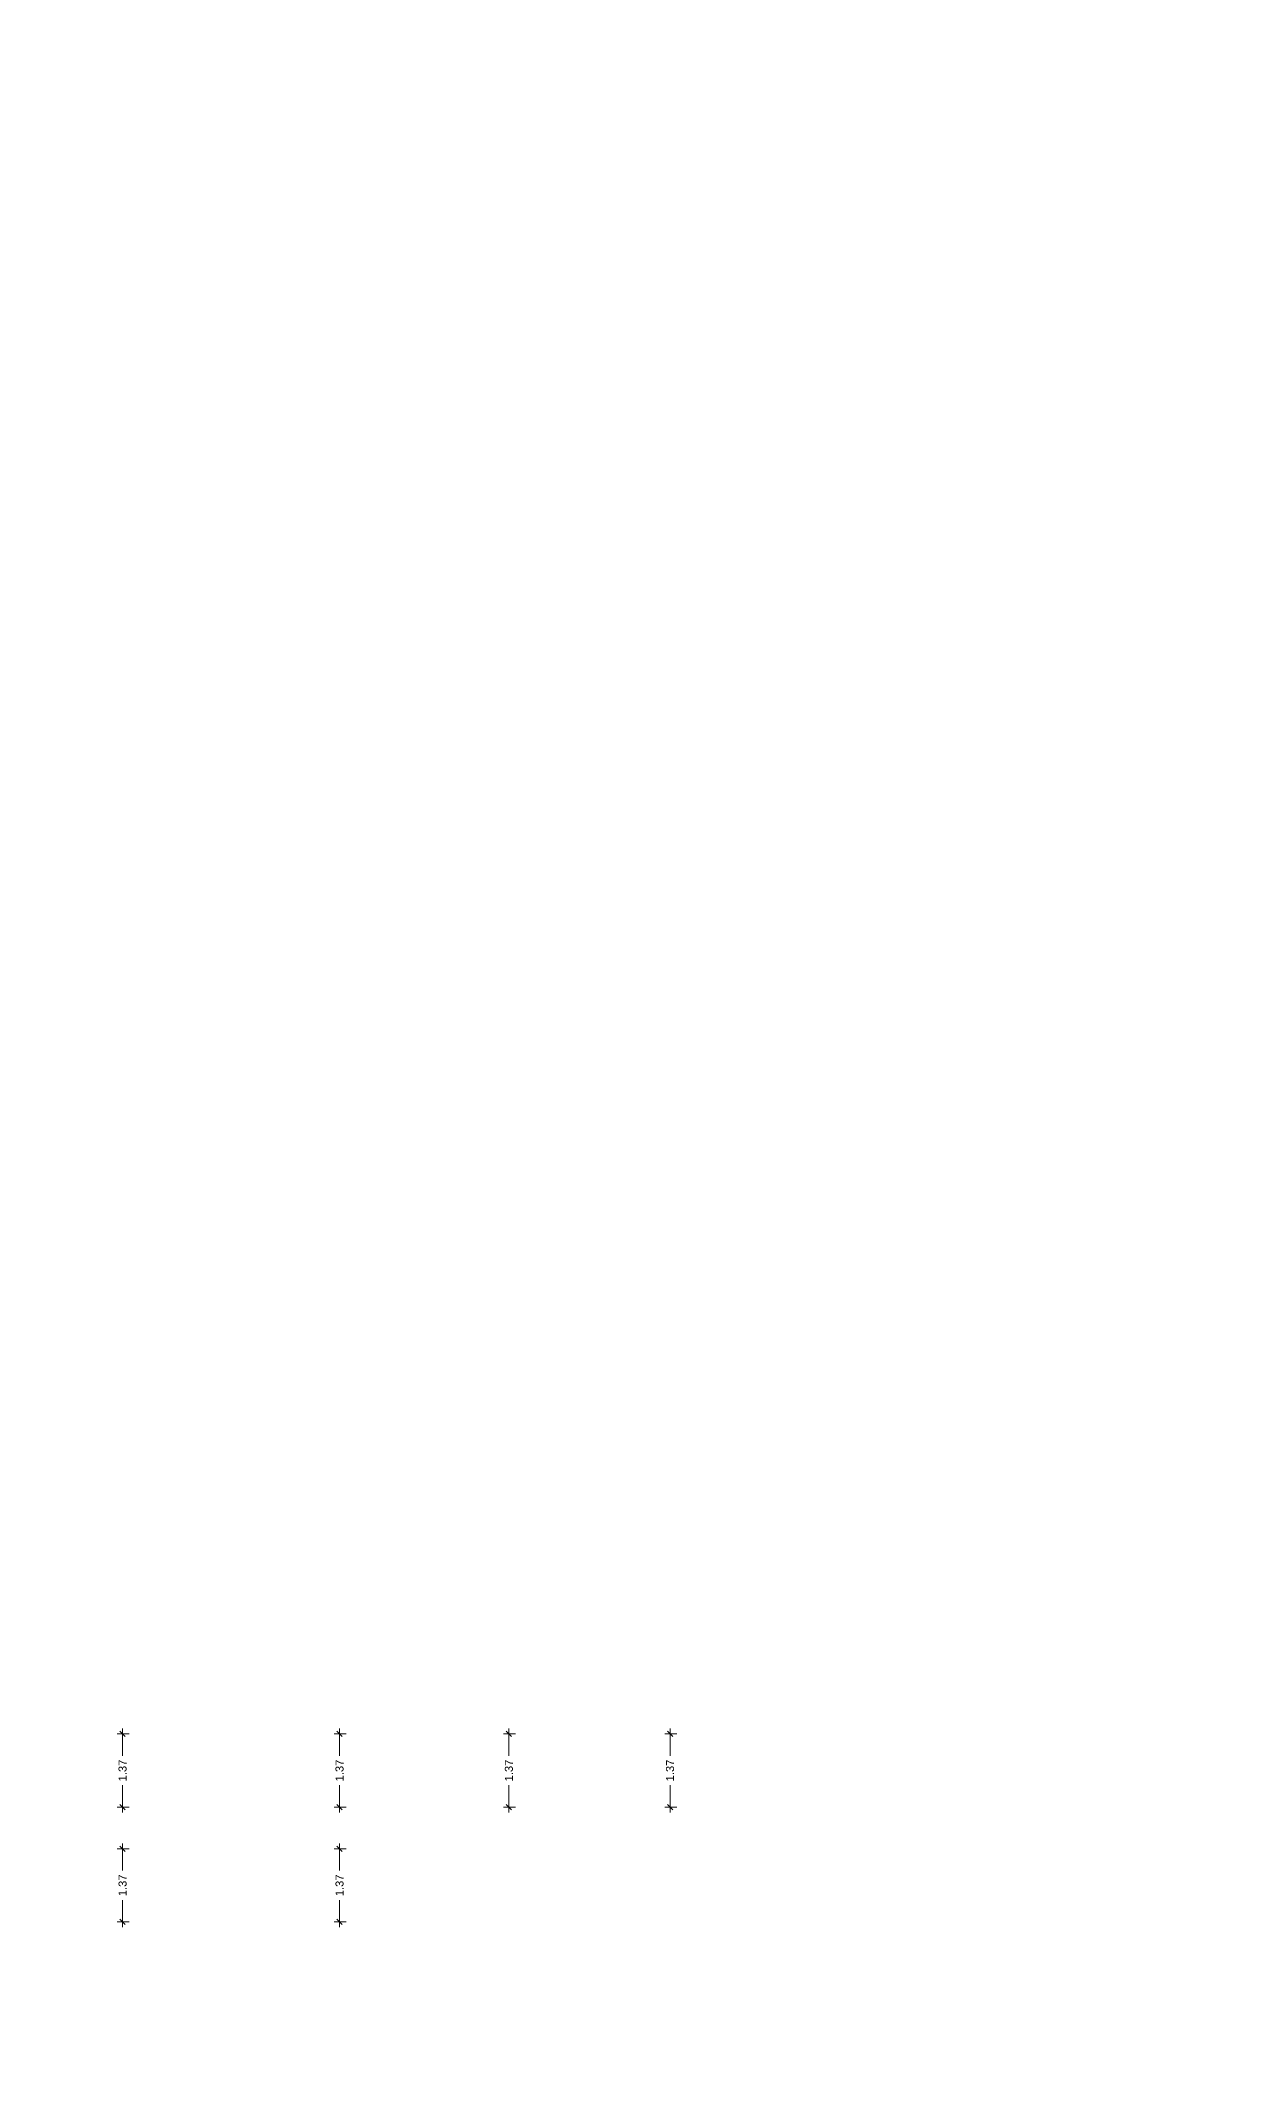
# Model space of a CAD drawing. Header units: metres. Extents: x 256329 to 886268, y -249371 to 355.
# Drawn here: x 282630.09 to 282652.48, y -691.63 to -653.28 of the extents above; entities that cross this region are included whole.
import ezdxf

# ---------------------------------------------------------------- set-up
doc = ezdxf.new("R2010")
doc.units = ezdxf.units.M
doc.header["$MEASUREMENT"] = 0
doc.header["$PDMODE"] = 35
doc.layers.get('0').update_dxf_attribs({"lineweight": 18})
doc.layers.get('Defpoints').update_dxf_attribs({"lineweight": 20})
doc.layers.add('BLK_1_FLR_3_EXIT_WIDTH_DOOR', color=1, linetype='Continuous', lineweight=0)
doc.layers.add('BLK_1_FLR_3_EXIT_WIDTH_STAIR', color=1, linetype='Continuous', lineweight=0)
doc.styles.get("Standard").update_dxf_attribs({"font": 'arial.ttf'})
doc.dimstyles.new('RM DIM', dxfattribs={"dimtxt": 0.15, "dimasz": 0.1, "dimexe": 0.1, "dimexo": 0.1, "dimgap": 0.09, "dimtad": 0, "dimzin": 0, "dimdsep": 46, "dimtxsty": 'Standard', "dimblk": 'OBLIQUE', "dimcen": 0, "dimdle": 0.1, "dimclrd": 147, "dimclre": 147, "dimclrt": 7, "dimadec": 0, "dimazin": 0, "dimtfac": 1, "dimtofl": 0, "dimtmove": 1, "dimatfit": 2, "dimfxl": 0.125, "dimtolj": 1, "dimtzin": 0, "dimlwd": -1, "dimlwe": -1, "dimarcsym": 0})

# ---------------------------------------------------------------- blocks, each defined once
blk = doc.blocks.new('_Oblique')
at = {"color": 0, "linetype": 'ByBlock', "lineweight": -2}
blk.add_line((-0.5, -0.5), (0.5, 0.5), dxfattribs=at)
blk = doc.blocks.new('*D253')
at = {"layer": 'BLK_1_FLR_3_EXIT_WIDTH_DOOR', "color": 147, "ltscale": 0.1, "transparency": 16777216}
for p, q in [((282635.680914, -684.913018), (282635.680914, -685.421063)), ((282635.805914, -685.013018), (282635.580914, -685.013018)), ((282635.680914, -686.484618), (282635.680914, -685.976574)), ((282635.805914, -686.384618), (282635.580914, -686.384618))]:
    blk.add_line(p, q, dxfattribs=at)
at = {"layer": 'Defpoints', "color": 0, "ltscale": 0.1, "transparency": 16777216}
for p in [(282635.987977, -685.013018), (282635.680914, -686.384618), (282635.987977, -686.384618)]:
    blk.add_point(p, dxfattribs=at)
at = {"layer": 'BLK_1_FLR_3_EXIT_WIDTH_DOOR', "color": 147, "ltscale": 0.1, "transparency": 16777216, "xscale": 0.1, "yscale": 0.1, "zscale": 0.1}
for p, rotation in [((282635.680914, -685.013018), 90), ((282635.680914, -686.384618), 270)]:
    blk.add_blockref('_Oblique', p, dxfattribs=dict(at, rotation=rotation))
at = {"layer": 'BLK_1_FLR_3_EXIT_WIDTH_DOOR', "color": 7, "ltscale": 0.1, "transparency": 16777216, "insert": (282635.680914, -685.698818), "char_height": 0.15, "attachment_point": 5, "rotation": 90}
blk.add_mtext('\\A1;1.37', dxfattribs=at)
blk = doc.blocks.new('*D254')
at = {"layer": 'BLK_1_FLR_3_EXIT_WIDTH_STAIR', "color": 147, "ltscale": 0.1, "transparency": 16777216}
for p, q in [((282638.854081, -684.913018), (282638.854081, -685.421063)), ((282638.979081, -685.013018), (282638.754081, -685.013018)), ((282638.854081, -686.484618), (282638.854081, -685.976574)), ((282638.979081, -686.384618), (282638.754081, -686.384618))]:
    blk.add_line(p, q, dxfattribs=at)
at = {"layer": 'Defpoints', "color": 0, "ltscale": 0.1, "transparency": 16777216}
for p in [(282639.161144, -685.013018), (282638.854081, -686.384618), (282639.161144, -686.384618)]:
    blk.add_point(p, dxfattribs=at)
at = {"layer": 'BLK_1_FLR_3_EXIT_WIDTH_STAIR', "color": 147, "ltscale": 0.1, "transparency": 16777216, "xscale": 0.1, "yscale": 0.1, "zscale": 0.1}
for p, rotation in [((282638.854081, -685.013018), 90), ((282638.854081, -686.384618), 270)]:
    blk.add_blockref('_Oblique', p, dxfattribs=dict(at, rotation=rotation))
at = {"layer": 'BLK_1_FLR_3_EXIT_WIDTH_STAIR', "color": 7, "ltscale": 0.1, "transparency": 16777216, "insert": (282638.854081, -685.698818), "char_height": 0.15, "attachment_point": 5, "rotation": 90}
blk.add_mtext('\\A1;1.37', dxfattribs=at)
blk = doc.blocks.new('*D255')
at = {"layer": 'BLK_1_FLR_3_EXIT_WIDTH_STAIR', "color": 147, "ltscale": 0.1, "transparency": 16777216}
for p, q in [((282641.873611, -684.913018), (282641.873611, -685.421063)), ((282641.998611, -685.013018), (282641.773611, -685.013018)), ((282641.873611, -686.484618), (282641.873611, -685.976574)), ((282641.998611, -686.384618), (282641.773611, -686.384618))]:
    blk.add_line(p, q, dxfattribs=at)
at = {"layer": 'Defpoints', "color": 0, "ltscale": 0.1, "transparency": 16777216}
for p in [(282642.180674, -685.013018), (282641.873611, -686.384618), (282642.180674, -686.384618)]:
    blk.add_point(p, dxfattribs=at)
at = {"layer": 'BLK_1_FLR_3_EXIT_WIDTH_STAIR', "color": 147, "ltscale": 0.1, "transparency": 16777216, "xscale": 0.1, "yscale": 0.1, "zscale": 0.1}
for p, rotation in [((282641.873611, -685.013018), 90), ((282641.873611, -686.384618), 270)]:
    blk.add_blockref('_Oblique', p, dxfattribs=dict(at, rotation=rotation))
at = {"layer": 'BLK_1_FLR_3_EXIT_WIDTH_STAIR', "color": 7, "ltscale": 0.1, "transparency": 16777216, "insert": (282641.873611, -685.698818), "char_height": 0.15, "attachment_point": 5, "rotation": 90}
blk.add_mtext('\\A1;1.37', dxfattribs=at)
blk = doc.blocks.new('*D256')
at = {"layer": 'BLK_1_FLR_3_EXIT_WIDTH_DOOR', "color": 147, "ltscale": 0.1, "transparency": 16777216}
for p, q in [((282631.615855, -684.913018), (282631.615855, -685.421063)), ((282631.740855, -685.013018), (282631.515855, -685.013018)), ((282631.615855, -686.484618), (282631.615855, -685.976574)), ((282631.740855, -686.384618), (282631.515855, -686.384618))]:
    blk.add_line(p, q, dxfattribs=at)
at = {"layer": 'Defpoints', "color": 0, "ltscale": 0.1, "transparency": 16777216}
for p in [(282631.922919, -685.013018), (282631.615855, -686.384618), (282631.922919, -686.384618)]:
    blk.add_point(p, dxfattribs=at)
at = {"layer": 'BLK_1_FLR_3_EXIT_WIDTH_DOOR', "color": 147, "ltscale": 0.1, "transparency": 16777216, "xscale": 0.1, "yscale": 0.1, "zscale": 0.1}
for p, rotation in [((282631.615855, -685.013018), 90), ((282631.615855, -686.384618), 270)]:
    blk.add_blockref('_Oblique', p, dxfattribs=dict(at, rotation=rotation))
at = {"layer": 'BLK_1_FLR_3_EXIT_WIDTH_DOOR', "color": 7, "ltscale": 0.1, "transparency": 16777216, "insert": (282631.615855, -685.698818), "char_height": 0.15, "attachment_point": 5, "rotation": 90}
blk.add_mtext('\\A1;1.37', dxfattribs=at)
blk = doc.blocks.new('*D260')
at = {"layer": 'BLK_1_FLR_3_EXIT_WIDTH_DOOR', "color": 147, "ltscale": 0.1, "transparency": 16777216}
for p, q in [((282635.805914, -687.165793), (282635.580914, -687.165793)), ((282635.680914, -687.065793), (282635.680914, -687.573837)), ((282635.680914, -688.637393), (282635.680914, -688.129349)), ((282635.805914, -688.537393), (282635.580914, -688.537393))]:
    blk.add_line(p, q, dxfattribs=at)
at = {"layer": 'Defpoints', "color": 0, "ltscale": 0.1, "transparency": 16777216}
for p in [(282635.987977, -687.165793), (282635.680914, -688.537393), (282635.987977, -688.537393)]:
    blk.add_point(p, dxfattribs=at)
at = {"layer": 'BLK_1_FLR_3_EXIT_WIDTH_DOOR', "color": 147, "ltscale": 0.1, "transparency": 16777216, "xscale": 0.1, "yscale": 0.1, "zscale": 0.1}
for p, rotation in [((282635.680914, -687.165793), 90), ((282635.680914, -688.537393), 270)]:
    blk.add_blockref('_Oblique', p, dxfattribs=dict(at, rotation=rotation))
at = {"layer": 'BLK_1_FLR_3_EXIT_WIDTH_DOOR', "color": 7, "ltscale": 0.1, "transparency": 16777216, "insert": (282635.680914, -687.851593), "char_height": 0.15, "attachment_point": 5, "rotation": 90}
blk.add_mtext('\\A1;1.37', dxfattribs=at)
blk = doc.blocks.new('*D261')
at = {"layer": 'BLK_1_FLR_3_EXIT_WIDTH_DOOR', "color": 147, "ltscale": 0.1, "transparency": 16777216}
for p, q in [((282631.740855, -687.165793), (282631.515855, -687.165793)), ((282631.615855, -687.065793), (282631.615855, -687.573837)), ((282631.615855, -688.637393), (282631.615855, -688.129349)), ((282631.740855, -688.537393), (282631.515855, -688.537393))]:
    blk.add_line(p, q, dxfattribs=at)
at = {"layer": 'Defpoints', "color": 0, "ltscale": 0.1, "transparency": 16777216}
for p in [(282631.922919, -687.165793), (282631.615855, -688.537393), (282631.922919, -688.537393)]:
    blk.add_point(p, dxfattribs=at)
at = {"layer": 'BLK_1_FLR_3_EXIT_WIDTH_DOOR', "color": 147, "ltscale": 0.1, "transparency": 16777216, "xscale": 0.1, "yscale": 0.1, "zscale": 0.1}
for p, rotation in [((282631.615855, -687.165793), 90), ((282631.615855, -688.537393), 270)]:
    blk.add_blockref('_Oblique', p, dxfattribs=dict(at, rotation=rotation))
at = {"layer": 'BLK_1_FLR_3_EXIT_WIDTH_DOOR', "color": 7, "ltscale": 0.1, "transparency": 16777216, "insert": (282631.615855, -687.851593), "char_height": 0.15, "attachment_point": 5, "rotation": 90}
blk.add_mtext('\\A1;1.37', dxfattribs=at)

msp = doc.modelspace()

# ---------------------------------------------------------------- dimensions: what is measured, and where the dimension line sits
at = {"layer": 'BLK_1_FLR_3_EXIT_WIDTH_DOOR', "color": 1, "ltscale": 0.1}
for base, p1, p2, picture, middle in [((282631.615855, -686.384618), (282631.922919, -685.013018), (282631.922919, -686.384618), '*D256', (282631.615855, -685.698818)), ((282635.680914, -686.384618), (282635.987977, -685.013018), (282635.987977, -686.384618), '*D253', (282635.680914, -685.698818))]:
    dim = msp.add_linear_dim(base=base, p1=p1, p2=p2, angle=90, dimstyle='RM DIM', override={"dimfxlon": 1, "dimarcsym": 1}, dxfattribs=at)
    dim.commit()
    dim.dimension.update_dxf_attribs({"geometry": picture, "text_midpoint": middle})
at = {"layer": 'BLK_1_FLR_3_EXIT_WIDTH_DOOR', "color": 3, "ltscale": 0.1}
for base, p1, p2, picture, middle in [((282631.615855, -688.537393), (282631.922919, -687.165793), (282631.922919, -688.537393), '*D261', (282631.615855, -687.851593)), ((282635.680914, -688.537393), (282635.987977, -687.165793), (282635.987977, -688.537393), '*D260', (282635.680914, -687.851593))]:
    dim = msp.add_linear_dim(base=base, p1=p1, p2=p2, angle=90, dimstyle='RM DIM', override={"dimfxlon": 1, "dimarcsym": 1}, dxfattribs=at)
    dim.commit()
    dim.dimension.update_dxf_attribs({"geometry": picture, "text_midpoint": middle})
at = {"layer": 'BLK_1_FLR_3_EXIT_WIDTH_STAIR', "color": 7, "ltscale": 0.1}
for base, p1, p2, picture, middle in [((282638.854081, -686.384618), (282639.161144, -685.013018), (282639.161144, -686.384618), '*D254', (282638.854081, -685.698818)), ((282641.873611, -686.384618), (282642.180674, -685.013018), (282642.180674, -686.384618), '*D255', (282641.873611, -685.698818))]:
    dim = msp.add_linear_dim(base=base, p1=p1, p2=p2, angle=90, dimstyle='RM DIM', override={"dimfxlon": 1, "dimarcsym": 1}, dxfattribs=at)
    dim.commit()
    dim.dimension.update_dxf_attribs({"geometry": picture, "text_midpoint": middle})

doc.saveas('drawing.dxf')
